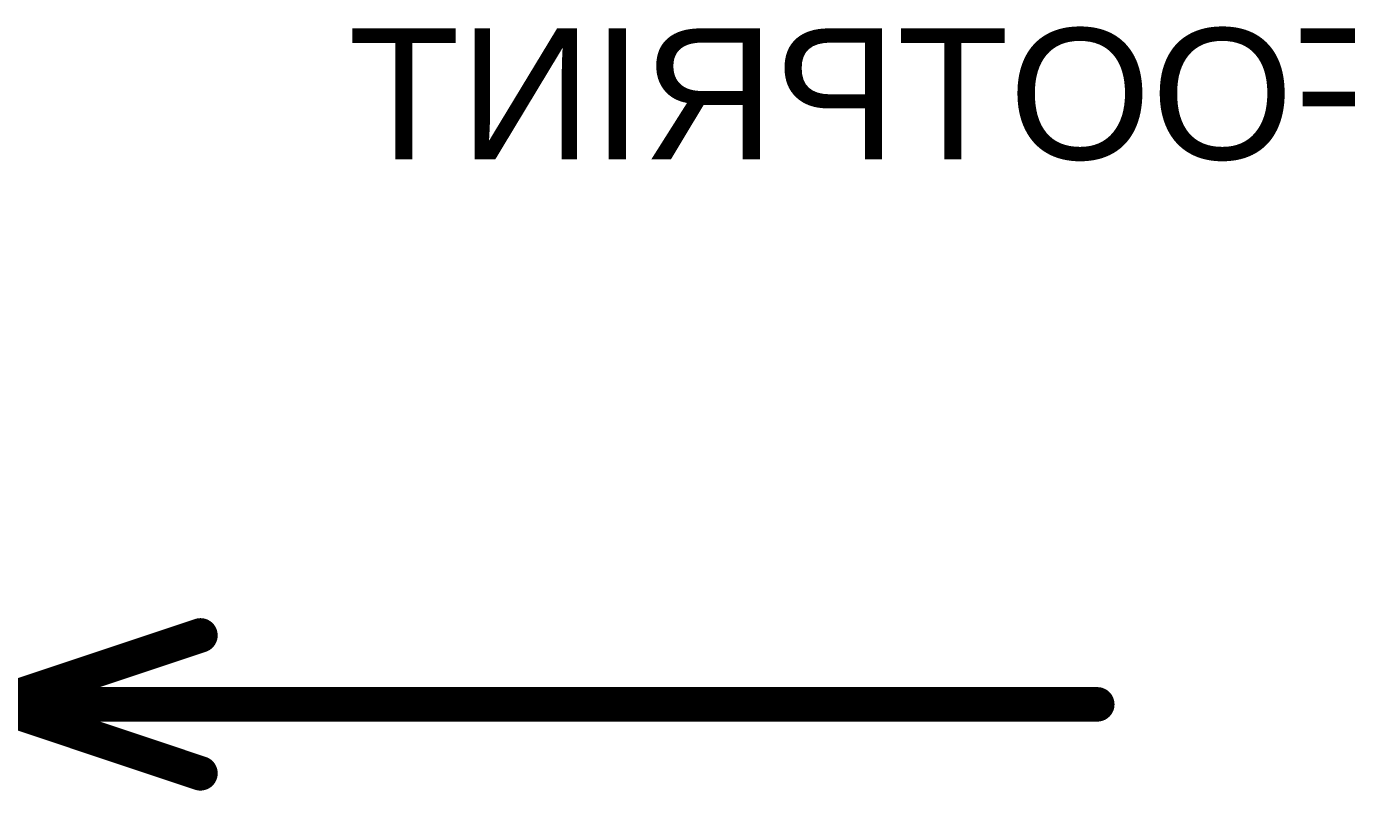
# Model space of a CAD drawing. Header units: millimetres. Extents: x -8 to 110, y -24 to 86.
# Drawn here: x 5.75 to 15.48, y 42.27 to 47.9 of the extents above; entities that cross this region are included whole.
import ezdxf

# ---------------------------------------------------------------- set-up
doc = ezdxf.new("R2010")
doc.units = ezdxf.units.MM
doc.layers.add('BottomOverlay', color=54, linetype='Continuous')
doc.styles.add('Arial', font='', dxfattribs={"height": 0.2})
doc.styles.get('Arial').set_extended_font_data('Arial')

msp = doc.modelspace()

# ---------------------------------------------------------------- linework, layer by layer
at = {"layer": 'BottomOverlay', "const_width": 0.254}
for points in [[(5.5105, 42.907), (7.0345, 43.415)], [(5.5105, 42.907), (7.0345, 42.399)], [(5.5105, 42.907), (13.643, 42.907)]]:
    msp.add_lwpolyline(points, dxfattribs=at)
at = {"layer": 'BottomOverlay', "const_width": 0.127}
for points in [[(6.971, 43.415, 1), (7.098, 43.415, 1)], [(13.5795, 42.907, 1), (13.7065, 42.907, 1)], [(6.971, 42.399, 1), (7.098, 42.399, 1)]]:
    msp.add_lwpolyline(points, format="xyb", close=True, dxfattribs=at)

# ---------------------------------------------------------------- texts
at = {"layer": 'BottomOverlay', "style": 'Arial', "text_generation_flag": 2}
msp.add_text('ZERO CARBON FOOTPRINT', height=0.9652, rotation=360, dxfattribs=at).set_placement((26.1734, 46.9202))

doc.saveas('drawing.dxf')
